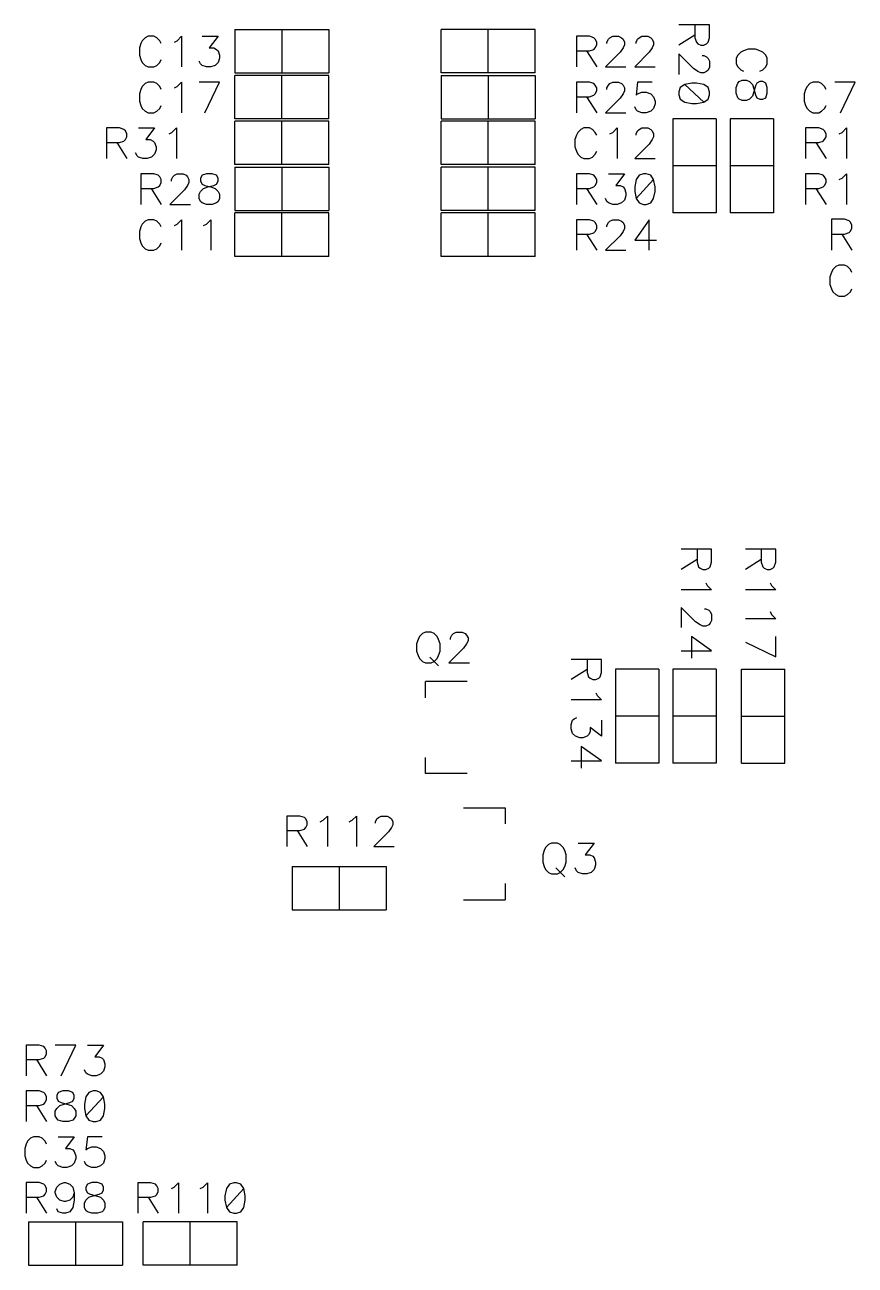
# Model space of a CAD drawing. Extents: x 295 to 953, y 10 to 290.
# Drawn here: x 665.4 to 703.4, y 153.9 to 210.6 of the extents above; entities that cross this region are included whole.
import ezdxf

# ---------------------------------------------------------------- set-up
doc = ezdxf.new("R2010")
doc.units = 0
doc.header["$LTSCALE"] = 5
doc.header["$MEASUREMENT"] = 0
doc.layers.add('DV-INT-A3_BSK', color=2, linetype='CONTINUOUS')

msp = doc.modelspace()

# ---------------------------------------------------------------- linework, layer by layer
at = {"layer": 'DV-INT-A3_BSK', "color": 7}
for p, q in [((675.004, 210.403), (679.291, 210.403)), ((675.004, 210.403), (675.004, 208.421)), ((677.149, 210.403), (677.149, 208.421)), ((679.291, 210.403), (679.291, 208.421)), ((688.721, 210.403), (684.433, 210.403)), ((684.433, 208.421), (684.433, 210.403)), ((686.579, 208.421), (686.579, 210.403)), ((688.721, 208.421), (688.721, 210.403)), ((696.692, 210.621), (695.292, 210.621)), ((696.026, 210.621), (696.026, 210.022)), ((696.692, 210.022), (696.692, 210.621)), ((670.699, 209.766), (670.636, 209.565)), ((670.766, 209.896), (670.699, 209.766)), ((670.901, 210.03), (670.766, 209.896)), ((671.035, 210.097), (670.901, 210.03)), ((671.299, 210.097), (671.035, 210.097)), ((671.433, 210.03), (671.299, 210.097)), ((671.567, 209.896), (671.433, 210.03)), ((671.634, 209.766), (671.567, 209.896)), ((672.233, 209.833), (672.367, 209.896)), ((672.367, 209.896), (672.564, 210.097)), ((672.564, 210.097), (672.564, 208.697)), ((673.499, 210.097), (674.228, 210.097)), ((674.228, 210.097), (673.83, 209.565)), ((691.206, 210.097), (690.607, 210.097)), ((690.607, 210.097), (690.607, 208.697)), ((691.407, 210.03), (691.206, 210.097)), ((691.474, 209.963), (691.407, 210.03)), ((691.541, 209.833), (691.474, 209.963)), ((691.541, 209.699), (691.541, 209.833)), ((692.006, 209.833), (692.073, 209.963)), ((692.006, 209.766), (692.006, 209.833)), ((692.073, 209.963), (692.141, 210.03)), ((692.141, 210.03), (692.275, 210.097)), ((692.275, 210.097), (692.539, 210.097)), ((692.539, 210.097), (692.673, 210.03)), ((692.673, 210.03), (692.74, 209.963)), ((692.74, 209.963), (692.807, 209.833)), ((692.807, 209.833), (692.807, 209.699)), ((693.339, 209.833), (693.406, 209.963)), ((693.339, 209.766), (693.339, 209.833)), ((693.406, 209.963), (693.473, 210.03)), ((693.473, 210.03), (693.603, 210.097)), ((693.603, 210.097), (693.871, 210.097)), ((693.871, 210.097), (694.005, 210.03)), ((694.005, 210.03), (694.073, 209.963)), ((694.073, 209.963), (694.135, 209.833)), ((694.135, 209.833), (694.135, 209.699)), ((696.026, 210.152), (695.292, 209.686)), ((696.026, 210.022), (696.093, 209.821)), ((696.093, 209.821), (696.16, 209.753)), ((696.16, 209.753), (696.294, 209.686)), ((696.428, 209.686), (696.558, 209.753)), ((696.558, 209.753), (696.625, 209.821)), ((696.625, 209.821), (696.692, 210.022)), ((670.636, 209.565), (670.636, 209.234)), ((670.636, 209.234), (670.699, 209.033)), ((673.83, 209.565), (674.031, 209.565)), ((674.031, 209.565), (674.165, 209.498)), ((674.165, 209.498), (674.228, 209.431)), ((674.228, 209.431), (674.295, 209.234)), ((674.295, 209.234), (674.295, 209.1)), ((690.607, 209.431), (691.206, 209.431)), ((691.076, 209.431), (691.541, 208.697)), ((691.206, 209.431), (691.407, 209.498)), ((691.407, 209.498), (691.474, 209.565)), ((691.474, 209.565), (691.541, 209.699)), ((692.606, 209.364), (691.939, 208.697)), ((692.74, 209.565), (692.606, 209.364)), ((692.807, 209.699), (692.74, 209.565)), ((693.938, 209.364), (693.272, 208.697)), ((694.073, 209.565), (693.938, 209.364)), ((694.135, 209.699), (694.073, 209.565)), ((695.959, 208.622), (695.292, 209.288)), ((695.292, 209.288), (695.292, 208.354)), ((696.294, 209.686), (696.428, 209.686)), ((696.361, 209.221), (696.428, 209.221)), ((696.428, 209.221), (696.558, 209.154)), ((697.983, 209.238), (697.916, 209.104)), ((698.117, 209.372), (697.983, 209.238)), ((698.251, 209.439), (698.117, 209.372)), ((698.452, 209.506), (698.251, 209.439)), ((698.792, 209.506), (698.452, 209.506)), ((698.993, 209.439), (698.792, 209.506)), ((699.127, 209.372), (698.993, 209.439)), ((699.261, 209.238), (699.127, 209.372)), ((699.328, 209.104), (699.261, 209.238)), ((670.699, 209.033), (670.766, 208.899)), ((670.766, 208.899), (670.901, 208.764)), ((670.901, 208.764), (671.035, 208.697)), ((671.035, 208.697), (671.299, 208.697)), ((671.299, 208.697), (671.433, 208.764)), ((671.433, 208.764), (671.567, 208.899)), ((671.567, 208.899), (671.634, 209.033)), ((673.432, 208.831), (673.365, 208.966)), ((673.499, 208.764), (673.432, 208.831)), ((673.696, 208.697), (673.499, 208.764)), ((673.897, 208.697), (673.696, 208.697)), ((674.098, 208.764), (673.897, 208.697)), ((674.228, 208.899), (674.098, 208.764)), ((674.295, 209.1), (674.228, 208.899)), ((691.939, 208.697), (692.874, 208.697)), ((693.272, 208.697), (694.202, 208.697)), ((696.16, 208.488), (695.959, 208.622)), ((696.558, 209.154), (696.625, 209.087)), ((696.625, 209.087), (696.692, 208.953)), ((696.692, 208.689), (696.625, 208.555)), ((696.692, 208.953), (696.692, 208.689)), ((697.916, 209.104), (697.916, 208.836)), ((697.916, 208.836), (697.983, 208.702)), ((697.983, 208.702), (698.117, 208.567)), ((699.127, 208.567), (699.261, 208.702)), ((699.261, 208.702), (699.328, 208.836)), ((699.328, 208.836), (699.328, 209.104)), ((675.004, 208.421), (679.291, 208.421)), ((679.291, 208.308), (675.004, 208.308)), ((675.004, 206.325), (675.004, 208.308)), ((677.149, 206.325), (677.149, 208.308)), ((679.291, 206.325), (679.291, 208.308)), ((688.721, 208.421), (684.433, 208.421)), ((684.433, 208.308), (688.721, 208.308)), ((684.433, 208.308), (684.433, 206.325)), ((686.579, 208.308), (686.579, 206.325)), ((688.721, 208.308), (688.721, 206.325)), ((696.294, 208.421), (696.16, 208.488)), ((696.428, 208.421), (696.294, 208.421)), ((696.558, 208.488), (696.428, 208.421)), ((696.625, 208.555), (696.558, 208.488)), ((698.05, 208.027), (698.184, 208.094)), ((698.117, 208.567), (698.251, 208.5)), ((698.184, 208.094), (698.385, 208.094)), ((698.385, 208.094), (698.523, 208.027)), ((698.993, 208.5), (699.127, 208.567)), ((670.699, 207.671), (670.636, 207.469)), ((670.636, 207.469), (670.636, 207.138)), ((670.766, 207.8), (670.699, 207.671)), ((670.901, 207.935), (670.766, 207.8)), ((671.035, 208.002), (670.901, 207.935)), ((671.299, 208.002), (671.035, 208.002)), ((671.433, 207.935), (671.299, 208.002)), ((671.567, 207.8), (671.433, 207.935)), ((671.634, 207.671), (671.567, 207.8)), ((672.233, 207.738), (672.367, 207.8)), ((672.367, 207.8), (672.564, 208.002)), ((672.564, 208.002), (672.564, 206.602)), ((674.295, 208.002), (673.365, 208.002)), ((673.629, 206.602), (674.295, 208.002)), ((691.206, 208.002), (690.607, 208.002)), ((690.607, 208.002), (690.607, 206.602)), ((691.407, 207.935), (691.206, 208.002)), ((691.474, 207.868), (691.407, 207.935)), ((691.407, 207.402), (691.474, 207.469)), ((691.541, 207.738), (691.474, 207.868)), ((691.474, 207.469), (691.541, 207.604)), ((691.541, 207.604), (691.541, 207.738)), ((692.006, 207.738), (692.073, 207.868)), ((692.006, 207.671), (692.006, 207.738)), ((692.073, 207.868), (692.141, 207.935)), ((692.141, 207.935), (692.275, 208.002)), ((692.275, 208.002), (692.539, 208.002)), ((692.539, 208.002), (692.673, 207.935)), ((692.74, 207.469), (692.606, 207.268)), ((692.673, 207.935), (692.74, 207.868)), ((692.74, 207.868), (692.807, 207.738)), ((692.807, 207.604), (692.74, 207.469)), ((692.807, 207.738), (692.807, 207.604)), ((693.406, 208.002), (693.339, 207.402)), ((693.339, 207.402), (693.406, 207.469)), ((694.073, 208.002), (693.406, 208.002)), ((693.406, 207.469), (693.603, 207.536)), ((693.603, 207.536), (693.804, 207.536)), ((693.804, 207.536), (694.005, 207.469)), ((694.005, 207.469), (694.135, 207.335)), ((695.359, 207.754), (695.292, 207.557)), ((695.292, 207.557), (695.292, 207.423)), ((695.56, 207.889), (695.359, 207.754)), ((695.891, 207.956), (695.56, 207.889)), ((696.428, 207.092), (695.56, 207.889)), ((696.093, 207.956), (695.891, 207.956)), ((696.428, 207.889), (696.093, 207.956)), ((696.625, 207.754), (696.428, 207.889)), ((696.692, 207.557), (696.625, 207.754)), ((696.692, 207.423), (696.692, 207.557)), ((697.916, 207.759), (697.983, 207.96)), ((697.916, 207.49), (697.916, 207.759)), ((697.983, 207.289), (697.916, 207.49)), ((697.983, 207.96), (698.05, 208.027)), ((698.523, 208.027), (698.658, 207.893)), ((698.658, 207.893), (698.725, 207.692)), ((698.725, 207.557), (698.658, 207.356)), ((698.792, 207.826), (698.725, 207.557)), ((698.725, 207.692), (698.792, 207.423)), ((698.859, 207.96), (698.792, 207.826)), ((698.993, 208.027), (698.859, 207.96)), ((699.127, 208.027), (698.993, 208.027)), ((699.261, 207.96), (699.127, 208.027)), ((699.328, 207.759), (699.261, 207.96)), ((699.261, 207.289), (699.328, 207.49)), ((699.328, 207.49), (699.328, 207.759)), ((701.084, 207.671), (701.021, 207.469)), ((701.021, 207.469), (701.021, 207.138)), ((701.151, 207.8), (701.084, 207.671)), ((701.285, 207.935), (701.151, 207.8)), ((701.419, 208.002), (701.285, 207.935)), ((701.683, 208.002), (701.419, 208.002)), ((701.818, 207.935), (701.683, 208.002)), ((701.952, 207.8), (701.818, 207.935)), ((702.019, 207.671), (701.952, 207.8)), ((703.351, 208.002), (702.417, 208.002)), ((702.685, 206.602), (703.351, 208.002)), ((670.636, 207.138), (670.699, 206.937)), ((670.699, 206.937), (670.766, 206.803)), ((671.567, 206.803), (671.634, 206.937)), ((690.607, 207.335), (691.206, 207.335)), ((691.076, 207.335), (691.541, 206.602)), ((691.206, 207.335), (691.407, 207.402)), ((692.606, 207.268), (691.939, 206.602)), ((694.135, 207.335), (694.202, 207.138)), ((694.202, 207.004), (694.135, 206.803)), ((694.202, 207.138), (694.202, 207.004)), ((695.292, 207.423), (695.359, 207.222)), ((695.359, 207.222), (695.56, 207.092)), ((695.56, 207.092), (695.891, 207.025)), ((695.891, 207.025), (696.093, 207.025)), ((696.093, 207.025), (696.428, 207.092)), ((696.428, 207.092), (696.625, 207.222)), ((696.625, 207.222), (696.692, 207.423)), ((698.05, 207.222), (697.983, 207.289)), ((698.184, 207.155), (698.05, 207.222)), ((698.385, 207.155), (698.184, 207.155)), ((698.523, 207.222), (698.385, 207.155)), ((698.658, 207.356), (698.523, 207.222)), ((698.792, 207.423), (698.859, 207.289)), ((698.859, 207.289), (698.993, 207.222)), ((698.993, 207.222), (699.127, 207.222)), ((699.127, 207.222), (699.261, 207.289)), ((701.021, 207.138), (701.084, 206.937)), ((701.084, 206.937), (701.151, 206.803)), ((701.952, 206.803), (702.019, 206.937)), ((670.766, 206.803), (670.901, 206.669)), ((670.901, 206.669), (671.035, 206.602)), ((671.035, 206.602), (671.299, 206.602)), ((671.299, 206.602), (671.433, 206.669)), ((671.433, 206.669), (671.567, 206.803)), ((691.939, 206.602), (692.874, 206.602)), ((693.339, 206.736), (693.272, 206.87)), ((693.406, 206.669), (693.339, 206.736)), ((693.603, 206.602), (693.406, 206.669)), ((693.804, 206.602), (693.603, 206.602)), ((694.005, 206.669), (693.804, 206.602)), ((694.135, 206.803), (694.005, 206.669)), ((701.151, 206.803), (701.285, 206.669)), ((701.285, 206.669), (701.419, 206.602)), ((701.419, 206.602), (701.683, 206.602)), ((701.683, 206.602), (701.818, 206.669)), ((701.818, 206.669), (701.952, 206.803)), ((669.727, 205.906), (669.128, 205.906)), ((669.128, 205.906), (669.128, 204.506)), ((669.928, 205.839), (669.727, 205.906)), ((669.995, 205.772), (669.928, 205.839)), ((670.062, 205.642), (669.995, 205.772)), ((670.595, 205.906), (671.328, 205.906)), ((671.328, 205.906), (670.926, 205.374)), ((672.124, 205.705), (672.325, 205.906)), ((672.325, 205.906), (672.325, 204.506)), ((679.291, 206.325), (675.004, 206.325)), ((679.291, 206.212), (675.004, 206.212)), ((675.004, 204.23), (675.004, 206.212)), ((677.149, 204.23), (677.149, 206.212)), ((679.291, 204.23), (679.291, 206.212)), ((684.433, 206.325), (688.721, 206.325)), ((688.721, 206.212), (684.433, 206.212)), ((684.433, 204.23), (684.433, 206.212)), ((686.579, 204.23), (686.579, 206.212)), ((688.721, 204.23), (688.721, 206.212)), ((690.808, 205.839), (690.674, 205.705)), ((690.942, 205.906), (690.808, 205.839)), ((691.206, 205.906), (690.942, 205.906)), ((691.34, 205.839), (691.206, 205.906)), ((691.474, 205.705), (691.34, 205.839)), ((692.275, 205.705), (692.472, 205.906)), ((692.472, 205.906), (692.472, 204.506)), ((693.339, 205.642), (693.406, 205.772)), ((693.406, 205.772), (693.473, 205.839)), ((693.473, 205.839), (693.603, 205.906)), ((693.603, 205.906), (693.871, 205.906)), ((693.871, 205.906), (694.005, 205.839)), ((694.005, 205.839), (694.073, 205.772)), ((694.073, 205.772), (694.135, 205.642)), ((695.016, 206.317), (695.016, 202.029)), ((696.998, 206.317), (695.016, 206.317)), ((696.998, 206.317), (696.998, 202.029)), ((697.635, 206.317), (697.635, 202.029)), ((699.617, 206.317), (697.635, 206.317)), ((699.617, 206.317), (699.617, 202.029)), ((701.683, 205.906), (701.084, 205.906)), ((701.084, 205.906), (701.084, 204.506)), ((701.885, 205.839), (701.683, 205.906)), ((701.952, 205.772), (701.885, 205.839)), ((702.019, 205.642), (701.952, 205.772)), ((702.752, 205.705), (702.949, 205.906)), ((702.949, 205.906), (702.949, 204.506)), ((669.128, 205.24), (669.727, 205.24)), ((669.597, 205.24), (670.062, 204.506)), ((669.727, 205.24), (669.928, 205.307)), ((669.928, 205.307), (669.995, 205.374)), ((669.995, 205.374), (670.062, 205.508)), ((670.062, 205.508), (670.062, 205.642)), ((670.926, 205.374), (671.127, 205.374)), ((671.127, 205.374), (671.261, 205.307)), ((671.261, 205.307), (671.328, 205.24)), ((671.328, 205.24), (671.395, 205.043)), ((671.994, 205.642), (672.124, 205.705)), ((690.607, 205.575), (690.544, 205.374)), ((690.544, 205.374), (690.544, 205.043)), ((690.674, 205.705), (690.607, 205.575)), ((691.541, 205.575), (691.474, 205.705)), ((692.141, 205.642), (692.275, 205.705)), ((693.339, 205.575), (693.339, 205.642)), ((694.073, 205.374), (693.938, 205.173)), ((694.135, 205.508), (694.073, 205.374)), ((694.135, 205.642), (694.135, 205.508)), ((701.084, 205.24), (701.683, 205.24)), ((701.553, 205.24), (702.019, 204.506)), ((701.683, 205.24), (701.885, 205.307)), ((701.885, 205.307), (701.952, 205.374)), ((701.952, 205.374), (702.019, 205.508)), ((702.019, 205.508), (702.019, 205.642)), ((702.618, 205.642), (702.752, 205.705)), ((670.528, 204.64), (670.46, 204.775)), ((670.595, 204.573), (670.528, 204.64)), ((671.328, 204.708), (671.194, 204.573)), ((671.395, 204.909), (671.328, 204.708)), ((671.395, 205.043), (671.395, 204.909)), ((690.544, 205.043), (690.607, 204.842)), ((690.607, 204.842), (690.674, 204.708)), ((690.674, 204.708), (690.808, 204.573)), ((691.34, 204.573), (691.474, 204.708)), ((691.474, 204.708), (691.541, 204.842)), ((693.938, 205.173), (693.272, 204.506)), ((670.796, 204.506), (670.595, 204.573)), ((670.993, 204.506), (670.796, 204.506)), ((671.194, 204.573), (670.993, 204.506)), ((679.291, 204.23), (675.004, 204.23)), ((675.004, 204.117), (679.291, 204.117)), ((675.004, 204.117), (675.004, 202.134)), ((677.149, 204.117), (677.149, 202.134)), ((679.291, 204.117), (679.291, 202.134)), ((688.721, 204.23), (684.433, 204.23)), ((688.721, 204.117), (684.433, 204.117)), ((684.433, 202.134), (684.433, 204.117)), ((686.579, 202.134), (686.579, 204.117)), ((688.721, 202.134), (688.721, 204.117)), ((690.808, 204.573), (690.942, 204.506)), ((690.942, 204.506), (691.206, 204.506)), ((691.206, 204.506), (691.34, 204.573)), ((693.272, 204.506), (694.202, 204.506)), ((696.998, 204.175), (695.016, 204.175)), ((699.617, 204.175), (697.635, 204.175)), ((671.299, 203.811), (670.699, 203.811)), ((670.699, 203.811), (670.699, 202.411)), ((671.5, 203.744), (671.299, 203.811)), ((671.567, 203.677), (671.5, 203.744)), ((671.634, 203.547), (671.567, 203.677)), ((671.634, 203.413), (671.634, 203.547)), ((672.099, 203.547), (672.166, 203.677)), ((672.099, 203.48), (672.099, 203.547)), ((672.166, 203.677), (672.233, 203.744)), ((672.233, 203.744), (672.367, 203.811)), ((672.367, 203.811), (672.631, 203.811)), ((672.631, 203.811), (672.766, 203.744)), ((672.766, 203.744), (672.833, 203.677)), ((672.833, 203.677), (672.9, 203.547)), ((672.9, 203.547), (672.9, 203.413)), ((673.499, 203.744), (673.432, 203.609)), ((673.432, 203.609), (673.432, 203.48)), ((673.696, 203.811), (673.499, 203.744)), ((673.964, 203.811), (673.696, 203.811)), ((674.165, 203.744), (673.964, 203.811)), ((674.228, 203.609), (674.165, 203.744)), ((674.228, 203.48), (674.228, 203.609)), ((691.206, 203.811), (690.607, 203.811)), ((690.607, 203.811), (690.607, 202.411)), ((691.407, 203.744), (691.206, 203.811)), ((691.474, 203.677), (691.407, 203.744)), ((691.541, 203.547), (691.474, 203.677)), ((691.541, 203.413), (691.541, 203.547)), ((692.073, 203.811), (692.807, 203.811)), ((692.807, 203.811), (692.405, 203.278)), ((693.339, 203.547), (693.272, 203.211)), ((693.473, 203.744), (693.339, 203.547)), ((694.135, 203.547), (693.339, 202.679)), ((693.67, 203.811), (693.473, 203.744)), ((693.804, 203.811), (693.67, 203.811)), ((694.005, 203.744), (693.804, 203.811)), ((694.135, 203.547), (694.005, 203.744)), ((694.202, 203.211), (694.135, 203.547)), ((701.683, 203.811), (701.084, 203.811)), ((701.084, 203.811), (701.084, 202.411)), ((701.885, 203.744), (701.683, 203.811)), ((701.952, 203.677), (701.885, 203.744)), ((702.019, 203.547), (701.952, 203.677)), ((702.019, 203.413), (702.019, 203.547)), ((702.618, 203.547), (702.752, 203.609)), ((702.752, 203.609), (702.949, 203.811)), ((702.949, 203.811), (702.949, 202.411)), ((670.699, 203.144), (671.299, 203.144)), ((671.169, 203.144), (671.634, 202.411)), ((671.299, 203.144), (671.5, 203.211)), ((671.5, 203.211), (671.567, 203.278)), ((671.567, 203.278), (671.634, 203.413)), ((672.698, 203.077), (672.032, 202.411)), ((672.833, 203.278), (672.698, 203.077)), ((672.9, 203.413), (672.833, 203.278)), ((673.365, 202.88), (673.432, 203.01)), ((673.432, 203.48), (673.499, 203.345)), ((673.432, 203.01), (673.566, 203.144)), ((673.499, 203.345), (673.629, 203.278)), ((673.566, 203.144), (673.763, 203.211)), ((673.629, 203.278), (673.897, 203.211)), ((673.763, 203.211), (674.031, 203.278)), ((673.897, 203.211), (674.098, 203.144)), ((674.031, 203.278), (674.165, 203.345)), ((674.098, 203.144), (674.228, 203.01)), ((674.165, 203.345), (674.228, 203.48)), ((674.228, 203.01), (674.295, 202.88)), ((690.607, 203.144), (691.206, 203.144)), ((691.076, 203.144), (691.541, 202.411)), ((691.206, 203.144), (691.407, 203.211)), ((691.407, 203.211), (691.474, 203.278)), ((691.474, 203.278), (691.541, 203.413)), ((692.405, 203.278), (692.606, 203.278)), ((692.606, 203.278), (692.74, 203.211)), ((692.74, 203.211), (692.807, 203.144)), ((692.807, 203.144), (692.874, 202.947)), ((692.874, 202.947), (692.874, 202.813)), ((693.272, 203.211), (693.272, 203.01)), ((693.272, 203.01), (693.339, 202.679)), ((694.135, 202.679), (694.202, 203.01)), ((694.202, 203.01), (694.202, 203.211)), ((701.084, 203.144), (701.683, 203.144)), ((701.553, 203.144), (702.019, 202.411)), ((701.683, 203.144), (701.885, 203.211)), ((701.885, 203.211), (701.952, 203.278)), ((701.952, 203.278), (702.019, 203.413)), ((672.032, 202.411), (672.967, 202.411)), ((673.365, 202.679), (673.365, 202.88)), ((673.432, 202.545), (673.365, 202.679)), ((673.499, 202.478), (673.432, 202.545)), ((673.696, 202.411), (673.499, 202.478)), ((673.964, 202.411), (673.696, 202.411)), ((674.165, 202.478), (673.964, 202.411)), ((674.228, 202.545), (674.165, 202.478)), ((674.295, 202.679), (674.228, 202.545)), ((674.295, 202.88), (674.295, 202.679)), ((692.006, 202.545), (691.939, 202.679)), ((692.073, 202.478), (692.006, 202.545)), ((692.275, 202.411), (692.073, 202.478)), ((692.472, 202.411), (692.275, 202.411)), ((692.673, 202.478), (692.472, 202.411)), ((692.807, 202.612), (692.673, 202.478)), ((692.874, 202.813), (692.807, 202.612)), ((693.339, 202.679), (693.473, 202.478)), ((693.473, 202.478), (693.67, 202.411)), ((693.67, 202.411), (693.804, 202.411)), ((693.804, 202.411), (694.005, 202.478)), ((694.005, 202.478), (694.135, 202.679)), ((675.004, 202.134), (679.291, 202.134)), ((679.291, 202.021), (675.004, 202.021)), ((675.004, 200.039), (675.004, 202.021)), ((677.149, 200.039), (677.149, 202.021)), ((679.291, 200.039), (679.291, 202.021)), ((688.721, 202.134), (684.433, 202.134)), ((688.721, 202.021), (684.433, 202.021)), ((684.433, 200.039), (684.433, 202.021)), ((686.579, 200.039), (686.579, 202.021)), ((688.721, 200.039), (688.721, 202.021)), ((696.998, 202.029), (695.016, 202.029)), ((699.617, 202.029), (697.635, 202.029)), ((670.699, 201.384), (670.636, 201.183)), ((670.766, 201.514), (670.699, 201.384)), ((670.901, 201.648), (670.766, 201.514)), ((671.035, 201.715), (670.901, 201.648)), ((671.299, 201.715), (671.035, 201.715)), ((671.433, 201.648), (671.299, 201.715)), ((671.567, 201.514), (671.433, 201.648)), ((671.634, 201.384), (671.567, 201.514)), ((672.233, 201.451), (672.367, 201.514)), ((672.367, 201.514), (672.564, 201.715)), ((672.564, 201.715), (672.564, 200.315)), ((673.566, 201.451), (673.696, 201.514)), ((673.696, 201.514), (673.897, 201.715)), ((673.897, 201.715), (673.897, 200.315)), ((691.206, 201.715), (690.607, 201.715)), ((690.607, 201.715), (690.607, 200.315)), ((691.407, 201.648), (691.206, 201.715)), ((691.474, 201.581), (691.407, 201.648)), ((691.541, 201.451), (691.474, 201.581)), ((691.474, 201.183), (691.541, 201.317)), ((691.541, 201.317), (691.541, 201.451)), ((692.006, 201.451), (692.073, 201.581)), ((692.006, 201.384), (692.006, 201.451)), ((692.073, 201.581), (692.141, 201.648)), ((692.141, 201.648), (692.275, 201.715)), ((692.275, 201.715), (692.539, 201.715)), ((692.539, 201.715), (692.673, 201.648)), ((692.673, 201.648), (692.74, 201.581)), ((692.74, 201.581), (692.807, 201.451)), ((692.807, 201.317), (692.74, 201.183)), ((692.807, 201.451), (692.807, 201.317)), ((693.938, 201.715), (693.272, 200.785)), ((693.938, 200.315), (693.938, 201.715)), ((702.869, 201.732), (702.266, 201.732)), ((702.266, 201.732), (702.266, 200.32)), ((703.071, 201.665), (702.869, 201.732)), ((703.138, 201.598), (703.071, 201.665)), ((703.205, 201.464), (703.138, 201.598)), ((703.138, 201.195), (703.205, 201.33)), ((703.205, 201.33), (703.205, 201.464)), ((670.636, 201.183), (670.636, 200.852)), ((670.636, 200.852), (670.699, 200.651)), ((690.607, 201.049), (691.206, 201.049)), ((691.076, 201.049), (691.541, 200.315)), ((691.206, 201.049), (691.407, 201.116)), ((691.407, 201.116), (691.474, 201.183)), ((692.606, 200.982), (691.939, 200.315)), ((692.74, 201.183), (692.606, 200.982)), ((693.272, 200.785), (694.27, 200.785)), ((702.266, 201.061), (702.869, 201.061)), ((702.735, 201.061), (703.205, 200.32)), ((702.869, 201.061), (703.071, 201.128)), ((703.071, 201.128), (703.138, 201.195)), ((670.699, 200.651), (670.766, 200.517)), ((670.766, 200.517), (670.901, 200.382)), ((670.901, 200.382), (671.035, 200.315)), ((671.035, 200.315), (671.299, 200.315)), ((671.299, 200.315), (671.433, 200.382)), ((671.433, 200.382), (671.567, 200.517)), ((671.567, 200.517), (671.634, 200.651)), ((691.939, 200.315), (692.874, 200.315)), ((679.291, 200.039), (675.004, 200.039)), ((688.721, 200.039), (684.433, 200.039)), ((702.467, 199.569), (702.333, 199.435)), ((702.601, 199.636), (702.467, 199.569)), ((702.869, 199.636), (702.601, 199.636)), ((703.004, 199.569), (702.869, 199.636)), ((703.138, 199.435), (703.004, 199.569)), ((702.266, 199.301), (702.199, 199.1)), ((702.199, 199.1), (702.199, 198.761)), ((702.333, 199.435), (702.266, 199.301)), ((703.205, 199.301), (703.138, 199.435)), ((702.199, 198.761), (702.266, 198.559)), ((702.266, 198.559), (702.333, 198.425)), ((702.333, 198.425), (702.467, 198.291)), ((703.004, 198.291), (703.138, 198.425)), ((703.138, 198.425), (703.205, 198.559)), ((702.467, 198.291), (702.601, 198.224)), ((702.601, 198.224), (702.869, 198.224)), ((702.869, 198.224), (703.004, 198.291)), ((696.788, 186.653), (695.397, 186.653)), ((696.126, 186.653), (696.126, 186.058)), ((696.788, 186.058), (696.788, 186.653)), ((699.722, 186.653), (698.331, 186.653)), ((699.06, 186.653), (699.06, 186.058)), ((699.722, 186.058), (699.722, 186.653)), ((696.126, 186.188), (695.397, 185.726)), ((696.126, 186.058), (696.193, 185.856)), ((696.721, 185.856), (696.788, 186.058)), ((699.06, 186.188), (698.331, 185.726)), ((699.06, 186.058), (699.127, 185.856)), ((699.655, 185.856), (699.722, 186.058)), ((696.193, 185.856), (696.26, 185.789)), ((696.26, 185.789), (696.39, 185.726)), ((696.39, 185.726), (696.524, 185.726)), ((696.524, 185.726), (696.658, 185.789)), ((696.658, 185.789), (696.721, 185.856)), ((699.127, 185.856), (699.194, 185.789)), ((699.194, 185.789), (699.324, 185.726)), ((699.324, 185.726), (699.458, 185.726)), ((699.458, 185.726), (699.592, 185.789)), ((699.592, 185.789), (699.655, 185.856)), ((696.788, 184.796), (695.397, 184.796)), ((696.524, 185.127), (696.591, 184.997)), ((696.591, 184.997), (696.788, 184.796)), ((699.722, 184.796), (698.331, 184.796)), ((699.458, 185.127), (699.525, 184.997)), ((699.525, 184.997), (699.722, 184.796)), ((696.059, 183.338), (695.397, 184)), ((695.397, 184), (695.397, 183.074)), ((696.457, 183.933), (696.524, 183.933)), ((696.524, 183.933), (696.658, 183.87)), ((696.658, 183.87), (696.721, 183.803)), ((696.721, 183.803), (696.788, 183.669)), ((696.788, 183.669), (696.788, 183.405)), ((699.458, 183.803), (699.525, 183.669)), ((699.525, 183.669), (699.722, 183.472)), ((696.26, 183.204), (696.059, 183.338)), ((696.39, 183.141), (696.26, 183.204)), ((696.524, 183.141), (696.39, 183.141)), ((696.658, 183.204), (696.524, 183.141)), ((696.721, 183.271), (696.658, 183.204)), ((696.788, 183.405), (696.721, 183.271)), ((699.722, 183.472), (698.331, 183.472)), ((683.373, 182.533), (683.306, 182.332)), ((683.44, 182.667), (683.373, 182.533)), ((683.574, 182.801), (683.44, 182.667)), ((683.708, 182.868), (683.574, 182.801)), ((683.976, 182.868), (683.708, 182.868)), ((684.111, 182.801), (683.976, 182.868)), ((684.245, 182.667), (684.111, 182.801)), ((684.312, 182.533), (684.245, 182.667)), ((684.379, 182.332), (684.312, 182.533)), ((684.852, 182.6), (684.919, 182.734)), ((684.852, 182.533), (684.852, 182.6)), ((684.919, 182.734), (684.986, 182.801)), ((684.986, 182.801), (685.121, 182.868)), ((685.121, 182.868), (685.389, 182.868)), ((685.389, 182.868), (685.523, 182.801)), ((685.523, 182.801), (685.59, 182.734)), ((685.59, 182.734), (685.657, 182.6)), ((685.657, 182.6), (685.657, 182.466)), ((696.788, 182.013), (695.862, 182.675)), ((695.862, 182.675), (695.862, 181.682)), ((699.722, 181.745), (699.722, 182.675)), ((683.306, 182.332), (683.306, 181.997)), ((683.306, 181.997), (683.373, 181.795)), ((684.312, 181.795), (684.379, 181.997)), ((684.379, 181.997), (684.379, 182.332)), ((685.456, 182.131), (684.785, 181.46)), ((685.59, 182.332), (685.456, 182.131)), ((685.657, 182.466), (685.59, 182.332)), ((695.397, 182.013), (696.788, 182.013)), ((698.331, 182.411), (699.722, 181.745)), ((683.373, 181.795), (683.44, 181.661)), ((683.44, 181.661), (683.574, 181.527)), ((683.574, 181.527), (683.708, 181.46)), ((683.708, 181.46), (683.976, 181.46)), ((683.909, 181.728), (684.312, 181.326)), ((683.976, 181.46), (684.111, 181.527)), ((684.111, 181.527), (684.245, 181.661)), ((684.245, 181.661), (684.312, 181.795)), ((684.785, 181.46), (685.724, 181.46)), ((691.759, 181.624), (690.368, 181.624)), ((691.097, 181.624), (691.097, 181.028)), ((691.759, 181.028), (691.759, 181.624)), ((691.097, 181.158), (690.368, 180.697)), ((691.097, 181.028), (691.164, 180.827)), ((691.164, 180.827), (691.231, 180.76)), ((691.629, 180.76), (691.692, 180.827)), ((691.692, 180.827), (691.759, 181.028)), ((692.396, 181.171), (692.396, 176.883)), ((694.378, 181.171), (692.396, 181.171)), ((694.378, 181.171), (694.378, 176.883)), ((695.016, 181.171), (695.016, 176.883)), ((696.998, 181.171), (695.016, 181.171)), ((696.998, 181.171), (696.998, 176.883)), ((698.159, 176.883), (698.159, 181.171)), ((698.159, 181.171), (700.141, 181.171)), ((700.141, 176.883), (700.141, 181.171)), ((685.611, 180.605), (683.712, 180.605)), ((683.712, 179.863), (683.712, 180.605)), ((691.231, 180.76), (691.361, 180.697)), ((691.361, 180.697), (691.495, 180.697)), ((691.495, 180.697), (691.629, 180.76)), ((691.759, 179.767), (690.368, 179.767)), ((691.495, 180.098), (691.562, 179.968)), ((691.562, 179.968), (691.759, 179.767)), ((690.368, 178.64), (690.435, 178.841)), ((690.368, 178.443), (690.368, 178.64)), ((690.435, 178.841), (690.502, 178.904)), ((690.502, 178.904), (690.632, 178.971)), ((691.759, 178.841), (691.759, 178.111)), ((694.378, 179.029), (692.396, 179.029)), ((696.998, 179.029), (695.016, 179.029)), ((698.159, 179.029), (700.141, 179.029)), ((690.435, 178.241), (690.368, 178.443)), ((690.565, 178.111), (690.435, 178.241)), ((690.766, 178.044), (690.565, 178.111)), ((690.9, 178.044), (690.766, 178.044)), ((691.097, 178.111), (690.9, 178.044)), ((691.164, 178.174), (691.097, 178.111)), ((691.231, 178.308), (691.164, 178.174)), ((691.759, 178.111), (691.231, 178.505)), ((691.231, 178.505), (691.231, 178.308)), ((691.759, 176.984), (690.833, 177.646)), ((690.833, 177.646), (690.833, 176.653)), ((683.712, 176.402), (683.712, 177.143)), ((690.368, 176.984), (691.759, 176.984)), ((694.378, 176.883), (692.396, 176.883)), ((696.998, 176.883), (695.016, 176.883)), ((698.159, 176.883), (700.141, 176.883)), ((685.611, 176.402), (683.712, 176.402)), ((685.447, 174.842), (687.346, 174.842)), ((687.346, 174.842), (687.346, 174.101)), ((677.975, 174.465), (677.38, 174.465)), ((677.38, 174.465), (677.38, 173.074)), ((678.176, 174.398), (677.975, 174.465)), ((678.243, 174.335), (678.176, 174.398)), ((678.306, 174.201), (678.243, 174.335)), ((678.243, 173.937), (678.306, 174.067)), ((678.306, 174.067), (678.306, 174.201)), ((678.905, 174.201), (679.035, 174.268)), ((679.035, 174.268), (679.236, 174.465)), ((679.236, 174.465), (679.236, 173.074)), ((680.23, 174.201), (680.364, 174.268)), ((680.364, 174.268), (680.561, 174.465)), ((680.561, 174.465), (680.561, 173.074)), ((681.424, 174.201), (681.491, 174.335)), ((681.424, 174.134), (681.424, 174.201)), ((681.491, 174.335), (681.558, 174.398)), ((681.558, 174.398), (681.688, 174.465)), ((681.688, 174.465), (681.956, 174.465)), ((681.956, 174.465), (682.086, 174.398)), ((682.086, 174.398), (682.153, 174.335)), ((682.153, 174.335), (682.22, 174.201)), ((682.22, 174.067), (682.153, 173.937)), ((682.22, 174.201), (682.22, 174.067)), ((677.38, 173.803), (677.975, 173.803)), ((677.845, 173.803), (678.306, 173.074)), ((677.975, 173.803), (678.176, 173.87)), ((678.176, 173.87), (678.243, 173.937)), ((682.019, 173.736), (681.357, 173.074)), ((682.153, 173.937), (682.019, 173.736)), ((681.357, 173.074), (682.287, 173.074)), ((689.136, 172.894), (689.069, 172.692)), ((689.203, 173.028), (689.136, 172.894)), ((689.337, 173.162), (689.203, 173.028)), ((689.471, 173.229), (689.337, 173.162)), ((689.739, 173.229), (689.471, 173.229)), ((689.873, 173.162), (689.739, 173.229)), ((690.007, 173.028), (689.873, 173.162)), ((690.074, 172.894), (690.007, 173.028)), ((690.141, 172.692), (690.074, 172.894)), ((690.682, 173.229), (691.42, 173.229)), ((691.42, 173.229), (691.017, 172.692)), ((689.069, 172.692), (689.069, 172.357)), ((689.069, 172.357), (689.136, 172.156)), ((690.074, 172.156), (690.141, 172.357)), ((690.141, 172.357), (690.141, 172.692)), ((691.017, 172.692), (691.218, 172.692)), ((691.218, 172.692), (691.353, 172.625)), ((691.353, 172.625), (691.42, 172.558)), ((691.42, 172.558), (691.487, 172.357)), ((691.487, 172.357), (691.487, 172.223)), ((677.623, 172.16), (681.91, 172.16)), ((677.623, 172.16), (677.623, 170.178)), ((679.769, 172.16), (679.769, 170.178)), ((681.91, 172.16), (681.91, 170.178)), ((689.136, 172.156), (689.203, 172.022)), ((689.203, 172.022), (689.337, 171.888)), ((689.337, 171.888), (689.471, 171.821)), ((689.471, 171.821), (689.739, 171.821)), ((689.672, 172.089), (690.074, 171.687)), ((689.739, 171.821), (689.873, 171.888)), ((689.873, 171.888), (690.007, 172.022)), ((690.007, 172.022), (690.074, 172.156)), ((690.615, 171.955), (690.548, 172.089)), ((690.682, 171.888), (690.615, 171.955)), ((690.883, 171.821), (690.682, 171.888)), ((691.084, 171.821), (690.883, 171.821)), ((691.286, 171.888), (691.084, 171.821)), ((691.42, 172.022), (691.286, 171.888)), ((691.487, 172.223), (691.42, 172.022)), ((687.346, 171.381), (687.346, 170.639)), ((685.447, 170.639), (687.346, 170.639)), ((677.623, 170.178), (681.91, 170.178)), ((666.06, 163.996), (665.461, 163.996)), ((665.461, 163.996), (665.461, 162.596)), ((666.261, 163.929), (666.06, 163.996)), ((666.328, 163.862), (666.261, 163.929)), ((666.395, 163.732), (666.328, 163.862)), ((667.728, 163.996), (666.793, 163.996)), ((667.062, 162.596), (667.728, 163.996)), ((668.26, 163.996), (668.989, 163.996)), ((668.989, 163.996), (668.591, 163.464)), ((665.461, 163.33), (666.06, 163.33)), ((665.93, 163.33), (666.395, 162.596)), ((666.06, 163.33), (666.261, 163.397)), ((666.261, 163.397), (666.328, 163.464)), ((666.328, 163.464), (666.395, 163.598)), ((666.395, 163.598), (666.395, 163.732)), ((668.591, 163.464), (668.792, 163.464)), ((668.792, 163.464), (668.927, 163.397)), ((668.927, 163.397), (668.989, 163.33)), ((668.989, 163.33), (669.056, 163.133)), ((668.193, 162.73), (668.126, 162.865)), ((668.26, 162.663), (668.193, 162.73)), ((668.989, 162.798), (668.859, 162.663)), ((669.056, 162.999), (668.989, 162.798)), ((669.056, 163.133), (669.056, 162.999)), ((668.457, 162.596), (668.26, 162.663)), ((668.658, 162.596), (668.457, 162.596)), ((668.859, 162.663), (668.658, 162.596)), ((666.06, 161.901), (665.461, 161.901)), ((665.461, 161.901), (665.461, 160.501)), ((666.261, 161.834), (666.06, 161.901)), ((666.328, 161.767), (666.261, 161.834)), ((666.395, 161.637), (666.328, 161.767)), ((666.395, 161.503), (666.395, 161.637)), ((666.927, 161.834), (666.86, 161.699)), ((666.86, 161.699), (666.86, 161.57)), ((666.86, 161.57), (666.927, 161.435)), ((667.129, 161.901), (666.927, 161.834)), ((667.393, 161.901), (667.129, 161.901)), ((667.594, 161.834), (667.393, 161.901)), ((667.661, 161.699), (667.594, 161.834)), ((667.594, 161.435), (667.661, 161.57)), ((667.661, 161.57), (667.661, 161.699)), ((668.193, 161.637), (668.126, 161.301)), ((668.327, 161.834), (668.193, 161.637)), ((668.989, 161.637), (668.193, 160.769)), ((668.524, 161.901), (668.327, 161.834)), ((668.658, 161.901), (668.524, 161.901)), ((668.859, 161.834), (668.658, 161.901)), ((668.989, 161.637), (668.859, 161.834)), ((669.056, 161.301), (668.989, 161.637)), ((665.461, 161.234), (666.06, 161.234)), ((665.93, 161.234), (666.395, 160.501)), ((666.06, 161.234), (666.261, 161.301)), ((666.261, 161.301), (666.328, 161.368)), ((666.328, 161.368), (666.395, 161.503)), ((666.793, 160.97), (666.86, 161.1)), ((666.86, 161.1), (666.995, 161.234)), ((666.927, 161.435), (667.062, 161.368)), ((666.995, 161.234), (667.196, 161.301)), ((667.062, 161.368), (667.326, 161.301)), ((667.196, 161.301), (667.46, 161.368)), ((667.326, 161.301), (667.527, 161.234)), ((667.46, 161.368), (667.594, 161.435)), ((667.527, 161.234), (667.661, 161.1)), ((667.661, 161.1), (667.728, 160.97)), ((668.126, 161.301), (668.126, 161.1)), ((668.126, 161.1), (668.193, 160.769)), ((668.989, 160.769), (669.056, 161.1)), ((669.056, 161.1), (669.056, 161.301)), ((666.793, 160.769), (666.793, 160.97)), ((666.86, 160.635), (666.793, 160.769)), ((666.927, 160.568), (666.86, 160.635)), ((667.129, 160.501), (666.927, 160.568)), ((667.393, 160.501), (667.129, 160.501)), ((667.594, 160.568), (667.393, 160.501)), ((667.661, 160.635), (667.594, 160.568)), ((667.728, 160.769), (667.661, 160.635)), ((667.728, 160.97), (667.728, 160.769)), ((668.193, 160.769), (668.327, 160.568)), ((668.327, 160.568), (668.524, 160.501)), ((668.524, 160.501), (668.658, 160.501)), ((668.658, 160.501), (668.859, 160.568)), ((668.859, 160.568), (668.989, 160.769)), ((665.461, 159.474), (665.398, 159.273)), ((665.528, 159.604), (665.461, 159.474)), ((665.662, 159.738), (665.528, 159.604)), ((665.796, 159.805), (665.662, 159.738)), ((666.06, 159.805), (665.796, 159.805)), ((666.194, 159.738), (666.06, 159.805)), ((666.328, 159.604), (666.194, 159.738)), ((666.395, 159.474), (666.328, 159.604)), ((666.927, 159.805), (667.661, 159.805)), ((667.661, 159.805), (667.259, 159.273)), ((668.26, 159.805), (668.193, 159.206)), ((668.927, 159.805), (668.26, 159.805)), ((668.26, 159.273), (668.457, 159.34)), ((668.457, 159.34), (668.658, 159.34)), ((668.658, 159.34), (668.859, 159.273)), ((665.398, 159.273), (665.398, 158.942)), ((665.398, 158.942), (665.461, 158.741)), ((665.461, 158.741), (665.528, 158.607)), ((666.328, 158.607), (666.395, 158.741)), ((667.259, 159.273), (667.46, 159.273)), ((667.46, 159.273), (667.594, 159.206)), ((667.594, 159.206), (667.661, 159.139)), ((667.661, 159.139), (667.728, 158.942)), ((667.728, 158.808), (667.661, 158.607)), ((667.728, 158.942), (667.728, 158.808)), ((668.193, 159.206), (668.26, 159.273)), ((668.859, 159.273), (668.989, 159.139)), ((668.989, 159.139), (669.056, 158.942)), ((669.056, 158.808), (668.989, 158.607)), ((669.056, 158.942), (669.056, 158.808)), ((665.528, 158.607), (665.662, 158.472)), ((665.662, 158.472), (665.796, 158.405)), ((665.796, 158.405), (666.06, 158.405)), ((666.06, 158.405), (666.194, 158.472)), ((666.194, 158.472), (666.328, 158.607)), ((666.86, 158.539), (666.793, 158.674)), ((666.927, 158.472), (666.86, 158.539)), ((667.129, 158.405), (666.927, 158.472)), ((667.326, 158.405), (667.129, 158.405)), ((667.527, 158.472), (667.326, 158.405)), ((667.661, 158.607), (667.527, 158.472)), ((668.193, 158.539), (668.126, 158.674)), ((668.26, 158.472), (668.193, 158.539)), ((668.457, 158.405), (668.26, 158.472)), ((668.658, 158.405), (668.457, 158.405)), ((668.859, 158.472), (668.658, 158.405)), ((668.989, 158.607), (668.859, 158.472)), ((666.06, 157.71), (665.461, 157.71)), ((665.461, 157.71), (665.461, 156.31)), ((666.261, 157.643), (666.06, 157.71)), ((666.328, 157.576), (666.261, 157.643)), ((666.86, 157.508), (666.995, 157.643)), ((666.995, 157.643), (667.196, 157.71)), ((667.196, 157.71), (667.259, 157.71)), ((667.259, 157.71), (667.46, 157.643)), ((667.46, 157.643), (667.594, 157.508)), ((668.26, 157.643), (668.193, 157.508)), ((668.457, 157.71), (668.26, 157.643)), ((668.725, 157.71), (668.457, 157.71)), ((668.927, 157.643), (668.725, 157.71)), ((668.989, 157.508), (668.927, 157.643)), ((671.165, 157.701), (670.569, 157.701)), ((670.569, 157.701), (670.569, 156.31)), ((671.366, 157.634), (671.165, 157.701)), ((671.433, 157.571), (671.366, 157.634)), ((672.225, 157.504), (672.426, 157.701)), ((672.426, 157.701), (672.426, 156.31)), ((673.553, 157.504), (673.75, 157.701)), ((673.75, 157.701), (673.75, 156.31)), ((674.748, 157.634), (674.614, 157.437)), ((674.945, 157.701), (674.748, 157.634)), ((675.079, 157.701), (674.945, 157.701)), ((675.276, 157.634), (675.079, 157.701)), ((675.41, 157.437), (675.276, 157.634)), ((665.461, 157.043), (666.06, 157.043)), ((665.93, 157.043), (666.395, 156.31)), ((666.06, 157.043), (666.261, 157.11)), ((666.261, 157.11), (666.328, 157.177)), ((666.395, 157.446), (666.328, 157.576)), ((666.328, 157.177), (666.395, 157.312)), ((666.395, 157.312), (666.395, 157.446)), ((666.793, 157.312), (666.86, 157.508)), ((666.793, 157.244), (666.793, 157.312)), ((666.86, 157.043), (666.793, 157.244)), ((666.995, 156.909), (666.86, 157.043)), ((667.594, 157.043), (667.46, 156.909)), ((667.594, 157.508), (667.661, 157.244)), ((667.661, 157.244), (667.594, 157.043)), ((667.661, 157.244), (667.661, 156.909)), ((668.193, 157.508), (668.193, 157.379)), ((668.193, 157.379), (668.26, 157.244)), ((668.193, 156.909), (668.327, 157.043)), ((668.26, 157.244), (668.39, 157.177)), ((668.327, 157.043), (668.524, 157.11)), ((668.39, 157.177), (668.658, 157.11)), ((668.524, 157.11), (668.792, 157.177)), ((668.658, 157.11), (668.859, 157.043)), ((668.792, 157.177), (668.927, 157.244)), ((668.859, 157.043), (668.989, 156.909)), ((668.927, 157.244), (668.989, 157.379)), ((668.989, 157.379), (668.989, 157.508)), ((670.569, 157.039), (671.165, 157.039)), ((671.035, 157.039), (671.496, 156.31)), ((671.165, 157.039), (671.366, 157.106)), ((671.366, 157.106), (671.433, 157.173)), ((671.496, 157.437), (671.433, 157.571)), ((671.433, 157.173), (671.496, 157.303)), ((671.496, 157.303), (671.496, 157.437)), ((672.095, 157.437), (672.225, 157.504)), ((673.419, 157.437), (673.553, 157.504)), ((674.614, 157.437), (674.547, 157.106)), ((674.547, 157.106), (674.547, 156.905)), ((675.41, 157.437), (674.614, 156.574)), ((675.477, 157.106), (675.41, 157.437)), ((675.477, 156.905), (675.477, 157.106)), ((666.927, 156.377), (666.86, 156.511)), ((667.196, 156.846), (666.995, 156.909)), ((667.259, 156.846), (667.196, 156.846)), ((667.46, 156.909), (667.259, 156.846)), ((667.594, 156.578), (667.46, 156.377)), ((667.661, 156.909), (667.594, 156.578)), ((668.126, 156.779), (668.193, 156.909)), ((668.126, 156.578), (668.126, 156.779)), ((668.193, 156.444), (668.126, 156.578)), ((668.989, 156.909), (669.056, 156.779)), ((669.056, 156.578), (668.989, 156.444)), ((669.056, 156.779), (669.056, 156.578)), ((674.547, 156.905), (674.614, 156.574)), ((674.614, 156.574), (674.748, 156.377)), ((675.276, 156.377), (675.41, 156.574)), ((675.41, 156.574), (675.477, 156.905)), ((665.574, 155.92), (669.861, 155.92)), ((665.574, 155.92), (665.574, 153.938)), ((667.129, 156.31), (666.927, 156.377)), ((667.259, 156.31), (667.129, 156.31)), ((667.46, 156.377), (667.259, 156.31)), ((667.72, 155.92), (667.72, 153.938)), ((668.26, 156.377), (668.193, 156.444)), ((668.457, 156.31), (668.26, 156.377)), ((668.725, 156.31), (668.457, 156.31)), ((668.927, 156.377), (668.725, 156.31)), ((668.989, 156.444), (668.927, 156.377)), ((669.861, 155.92), (669.861, 153.938)), ((675.1, 155.92), (670.813, 155.92)), ((670.813, 153.938), (670.813, 155.92)), ((672.958, 153.938), (672.958, 155.92)), ((674.748, 156.377), (674.945, 156.31)), ((674.945, 156.31), (675.079, 156.31)), ((675.079, 156.31), (675.276, 156.377)), ((675.1, 153.938), (675.1, 155.92)), ((665.574, 153.938), (669.861, 153.938)), ((675.1, 153.938), (670.813, 153.938))]:
    msp.add_line(p, q, dxfattribs=at)

doc.saveas('drawing.dxf')
